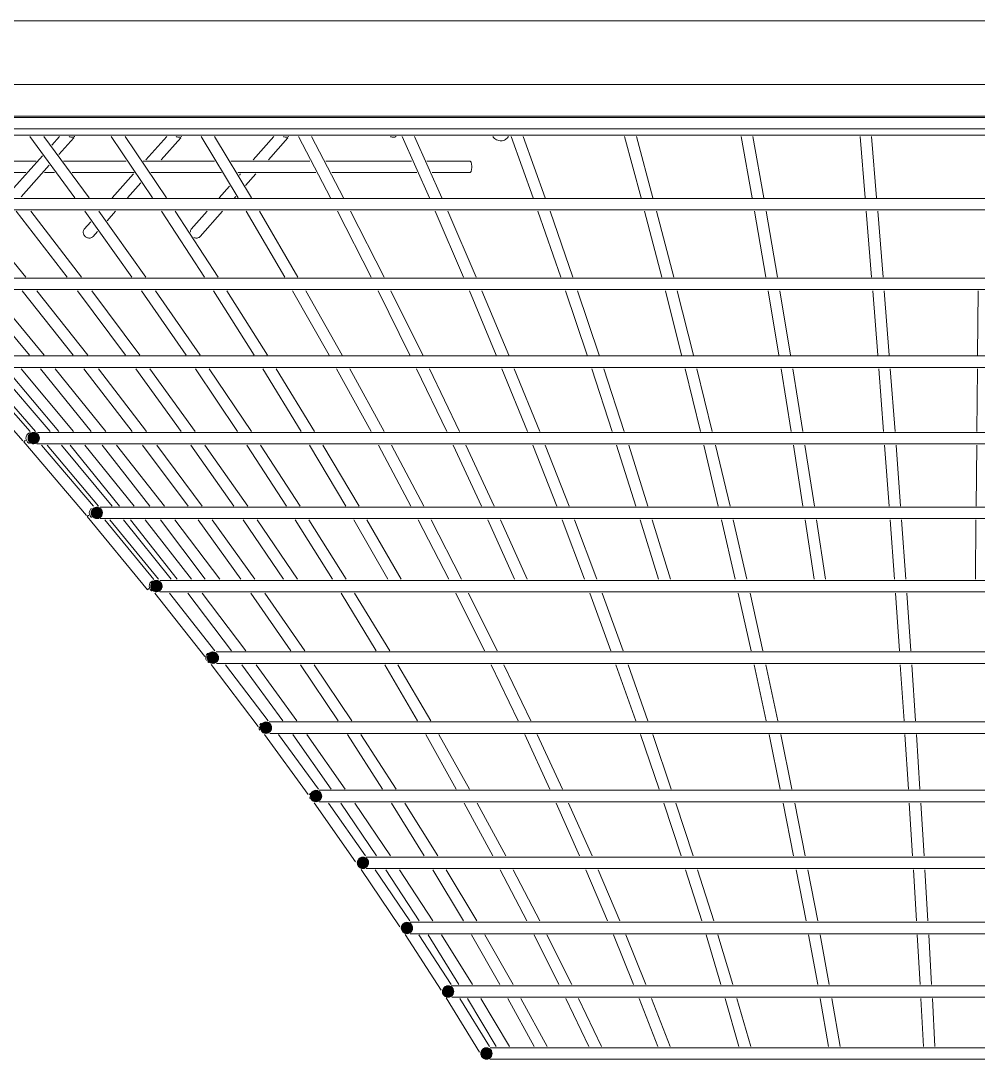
# Model space of a CAD drawing. Header units: millimetres. Extents: x 0 to 153524, y 0 to 59400.
# Drawn here: x 55354 to 56859, y 25667 to 27300 of the extents above; entities that cross this region are included whole.
import ezdxf

# ---------------------------------------------------------------- set-up
doc = ezdxf.new("R2010")
doc.units = ezdxf.units.MM
doc.layers.add('02_切断（家具）', color=8, linetype='Continuous', lineweight=18)
doc.layers.add('11_見えがかり（家具）', color=8, linetype='Continuous', lineweight=9)

msp = doc.modelspace()

# ---------------------------------------------------------------- hatches: boundary and pattern name
at = {"layer": '02_切断（家具）'}
for points in [[(55365.3, 26643.9), (55365.5, 26645.7), (55365.6, 26646.1), (55366.3, 26647.9), (55366.5, 26648.3), (55367.7, 26649.9), (55367.9, 26650.3), (55369.5, 26651.5), (55369.9, 26651.7), (55371.7, 26652.5), (55372.1, 26652.6), (55373.8, 26652.8), (55374.3, 26652.9), (55376, 26652.7), (55376.4, 26652.6), (55378.2, 26651.9), (55378.6, 26651.7), (55380.2, 26650.5), (55380.6, 26650.3), (55381.8, 26648.7), (55382, 26648.3), (55382.8, 26646.5), (55382.9, 26646.1), (55383.1, 26644.3), (55383.2, 26643.9), (55383, 26642.1), (55382.9, 26641.7), (55382.2, 26639.9), (55382, 26639.5), (55380.9, 26637.9), (55380.6, 26637.5), (55379, 26636.3), (55378.6, 26636), (55376.9, 26635.3), (55376.4, 26635.2), (55374.7, 26634.9), (55374.3, 26634.9), (55372.5, 26635.1), (55372.1, 26635.2), (55370.3, 26635.9), (55369.9, 26636), (55368.3, 26637.2), (55367.9, 26637.5), (55366.8, 26639.1), (55366.5, 26639.5), (55365.8, 26641.3), (55365.6, 26641.7), (55365.4, 26643.5)], [(55464.5, 26526.3), (55464.7, 26528.1), (55464.8, 26528.5), (55465.5, 26530.3), (55465.6, 26530.7), (55466.8, 26532.3), (55467.1, 26532.6), (55468.7, 26533.9), (55469.1, 26534.1), (55470.9, 26534.9), (55471.3, 26535), (55473, 26535.2), (55473.4, 26535.3), (55475.2, 26535.1), (55475.6, 26535), (55477.4, 26534.3), (55477.8, 26534.1), (55479.4, 26532.9), (55479.7, 26532.6), (55481, 26531), (55481.2, 26530.7), (55481.9, 26528.9), (55482.1, 26528.5), (55482.3, 26526.7), (55482.4, 26526.3), (55482.1, 26524.5), (55482.1, 26524.1), (55481.4, 26522.3), (55481.2, 26521.9), (55480, 26520.3), (55479.7, 26519.9), (55478.1, 26518.7), (55477.8, 26518.4), (55476, 26517.7), (55475.6, 26517.6), (55473.8, 26517.3), (55473.4, 26517.3), (55471.6, 26517.5), (55471.3, 26517.6), (55469.5, 26518.3), (55469.1, 26518.4), (55467.5, 26519.7), (55467.1, 26519.9), (55465.9, 26521.5), (55465.6, 26521.9), (55464.9, 26523.7), (55464.8, 26524.1), (55464.5, 26525.9)], [(55558.3, 26411.2), (55558.6, 26413), (55558.6, 26413.4), (55559.3, 26415.2), (55559.5, 26415.6), (55560.7, 26417.2), (55561, 26417.6), (55562.6, 26418.8), (55562.9, 26419), (55564.7, 26419.8), (55565.1, 26419.9), (55566.9, 26420.2), (55567.3, 26420.2), (55569.1, 26420), (55569.4, 26419.9), (55571.3, 26419.2), (55571.6, 26419), (55573.3, 26417.8), (55573.6, 26417.6), (55574.8, 26415.9), (55575.1, 26415.6), (55575.8, 26413.8), (55575.9, 26413.4), (55576.2, 26411.6), (55576.2, 26411.2), (55576, 26409.4), (55575.9, 26409), (55575.2, 26407.2), (55575.1, 26406.8), (55573.8, 26405.2), (55573.6, 26404.8), (55572, 26403.6), (55571.6, 26403.3), (55569.8, 26402.6), (55569.4, 26402.5), (55567.6, 26402.2), (55567.3, 26402.2), (55565.5, 26402.4), (55565.1, 26402.5), (55563.3, 26403.2), (55562.9, 26403.3), (55561.3, 26404.6), (55561, 26404.8), (55559.7, 26406.5), (55559.5, 26406.8), (55558.8, 26408.6), (55558.6, 26409), (55558.4, 26410.8)], [(55647, 26298.6), (55647.2, 26300.5), (55647.3, 26300.8), (55648, 26302.7), (55648.1, 26303), (55649.4, 26304.7), (55649.6, 26305), (55651.2, 26306.2), (55651.5, 26306.5), (55653.4, 26307.2), (55653.7, 26307.4), (55655.6, 26307.6), (55655.9, 26307.6), (55657.8, 26307.4), (55658.1, 26307.4), (55659.9, 26306.6), (55660.3, 26306.5), (55661.9, 26305.2), (55662.2, 26305), (55663.5, 26303.3), (55663.7, 26303), (55664.4, 26301.2), (55664.6, 26300.8), (55664.8, 26299), (55664.8, 26298.6), (55664.6, 26296.8), (55664.6, 26296.4), (55663.8, 26294.6), (55663.7, 26294.2), (55662.5, 26292.6), (55662.2, 26292.3), (55660.6, 26291), (55660.3, 26290.8), (55658.4, 26290), (55658.1, 26289.9), (55656.3, 26289.7), (55655.9, 26289.6), (55654.1, 26289.9), (55653.7, 26289.9), (55651.9, 26290.6), (55651.5, 26290.8), (55649.9, 26292), (55649.6, 26292.3), (55648.4, 26293.9), (55648.1, 26294.2), (55647.4, 26296.1), (55647.3, 26296.4), (55647, 26298.3)], [(55730.6, 26188.6), (55730.8, 26190.5), (55730.8, 26190.8), (55731.6, 26192.7), (55731.7, 26193), (55733, 26194.7), (55733.2, 26194.9), (55734.9, 26196.2), (55735.1, 26196.4), (55737, 26197.2), (55737.3, 26197.3), (55739.2, 26197.5), (55739.5, 26197.6), (55741.4, 26197.3), (55741.7, 26197.3), (55743.6, 26196.6), (55743.9, 26196.4), (55745.5, 26195.2), (55745.8, 26194.9), (55747.1, 26193.3), (55747.3, 26193), (55748, 26191.1), (55748.2, 26190.8), (55748.4, 26188.9), (55748.4, 26188.6), (55748.2, 26186.7), (55748.2, 26186.4), (55747.4, 26184.5), (55747.3, 26184.2), (55746, 26182.5), (55745.8, 26182.2), (55744.1, 26180.9), (55743.9, 26180.7), (55742, 26180), (55741.7, 26179.8), (55739.8, 26179.6), (55739.5, 26179.6), (55737.6, 26179.8), (55737.3, 26179.8), (55735.4, 26180.6), (55735.1, 26180.7), (55733.5, 26182), (55733.2, 26182.2), (55731.9, 26183.9), (55731.7, 26184.2), (55731, 26186.1), (55730.8, 26186.4), (55730.6, 26188.3)], [(55809.2, 26081.1), (55809.4, 26083), (55809.5, 26083.3), (55810.2, 26085.2), (55810.3, 26085.5), (55811.6, 26087.2), (55811.8, 26087.4), (55813.5, 26088.7), (55813.8, 26088.9), (55815.7, 26089.7), (55816, 26089.8), (55817.9, 26090.1), (55818.1, 26090.1), (55820, 26089.8), (55820.3, 26089.8), (55822.2, 26089), (55822.5, 26088.9), (55824.2, 26087.6), (55824.5, 26087.4), (55825.7, 26085.7), (55825.9, 26085.5), (55826.7, 26083.6), (55826.8, 26083.3), (55827, 26081.4), (55827.1, 26081.1), (55826.8, 26079.2), (55826.8, 26078.9), (55826, 26077), (55825.9, 26076.7), (55824.6, 26075), (55824.5, 26074.7), (55822.8, 26073.4), (55822.5, 26073.2), (55820.6, 26072.5), (55820.3, 26072.4), (55818.4, 26072.1), (55818.1, 26072.1), (55816.2, 26072.3), (55816, 26072.4), (55814.1, 26073.1), (55813.8, 26073.2), (55812.1, 26074.5), (55811.8, 26074.7), (55810.5, 26076.4), (55810.3, 26076.7), (55809.6, 26078.6), (55809.5, 26078.9), (55809.2, 26080.8)], [(55883, 25976.1), (55883.3, 25978.1), (55883.3, 25978.3), (55884.1, 25980.3), (55884.2, 25980.5), (55885.5, 25982.3), (55885.7, 25982.5), (55887.4, 25983.8), (55887.6, 25984), (55889.5, 25984.8), (55889.8, 25984.9), (55891.7, 25985.1), (55892, 25985.1), (55893.9, 25984.9), (55894.1, 25984.9), (55896.1, 25984.1), (55896.3, 25984), (55898.1, 25982.7), (55898.3, 25982.5), (55899.6, 25980.8), (55899.8, 25980.5), (55900.5, 25978.6), (55900.6, 25978.3), (55900.9, 25976.4), (55900.9, 25976.1), (55900.7, 25974.2), (55900.6, 25973.9), (55899.9, 25972), (55899.8, 25971.7), (55898.4, 25970), (55898.3, 25969.8), (55896.6, 25968.5), (55896.3, 25968.3), (55894.4, 25967.5), (55894.1, 25967.4), (55892.2, 25967.2), (55892, 25967.1), (55890, 25967.4), (55889.8, 25967.4), (55887.8, 25968.2), (55887.6, 25968.3), (55885.9, 25969.6), (55885.7, 25969.8), (55884.3, 25971.5), (55884.2, 25971.7), (55883.4, 25973.7), (55883.3, 25973.9), (55883.1, 25975.9)], [(55952.2, 25873.7), (55952.5, 25875.7), (55952.5, 25875.9), (55953.3, 25877.9), (55953.4, 25878.1), (55954.7, 25879.8), (55954.9, 25880), (55956.6, 25881.4), (55956.8, 25881.5), (55958.8, 25882.3), (55959, 25882.4), (55961, 25882.6), (55961.2, 25882.7), (55963.1, 25882.4), (55963.4, 25882.4), (55965.3, 25881.6), (55965.5, 25881.5), (55967.3, 25880.2), (55967.5, 25880), (55968.8, 25878.3), (55969, 25878.1), (55969.8, 25876.1), (55969.8, 25875.9), (55970.1, 25873.9), (55970.1, 25873.7), (55969.9, 25871.7), (55969.8, 25871.5), (55969, 25869.5), (55969, 25869.3), (55967.6, 25867.5), (55967.5, 25867.3), (55965.7, 25866), (55965.5, 25865.8), (55963.6, 25865), (55963.4, 25864.9), (55961.4, 25864.7), (55961.2, 25864.7), (55959.2, 25864.9), (55959, 25864.9), (55957, 25865.7), (55956.8, 25865.8), (55955.1, 25867.2), (55954.9, 25867.3), (55953.5, 25869.1), (55953.4, 25869.3), (55952.6, 25871.3), (55952.5, 25871.5), (55952.3, 25873.5)], [(56016.9, 25773.8), (56017.2, 25775.8), (56017.2, 25775.9), (56018, 25778), (56018.1, 25778.2), (56019.4, 25780), (56019.5, 25780.1), (56021.3, 25781.5), (56021.5, 25781.6), (56023.5, 25782.4), (56023.7, 25782.5), (56025.7, 25782.7), (56025.8, 25782.8), (56027.9, 25782.5), (56028, 25782.5), (56030, 25781.7), (56030.2, 25781.6), (56032, 25780.2), (56032.2, 25780.1), (56033.5, 25778.3), (56033.6, 25778.2), (56034.4, 25776.1), (56034.5, 25775.9), (56034.8, 25773.9), (56034.8, 25773.8), (56034.5, 25771.7), (56034.5, 25771.6), (56033.7, 25769.5), (56033.6, 25769.4), (56032.3, 25767.5), (56032.2, 25767.4), (56030.4, 25766), (56030.2, 25765.9), (56028.2, 25765.1), (56028, 25765), (56026, 25764.8), (56025.8, 25764.8), (56023.8, 25765), (56023.7, 25765), (56021.6, 25765.8), (56021.5, 25765.9), (56019.7, 25767.3), (56019.5, 25767.4), (56018.2, 25769.2), (56018.1, 25769.4), (56017.2, 25771.4), (56017.2, 25771.6), (56016.9, 25773.6)], [(56077.2, 25676.3), (56077.5, 25678.4), (56077.5, 25678.5), (56078.3, 25680.6), (56078.4, 25680.7), (56079.8, 25682.5), (56079.8, 25682.7), (56081.7, 25684.1), (56081.8, 25684.2), (56083.8, 25685), (56084, 25685), (56086, 25685.3), (56086.2, 25685.3), (56088.2, 25685), (56088.3, 25685), (56090.4, 25684.2), (56090.5, 25684.2), (56092.4, 25682.7), (56092.5, 25682.7), (56093.9, 25680.8), (56093.9, 25680.7), (56094.8, 25678.6), (56094.8, 25678.5), (56095.1, 25676.4), (56095.1, 25676.3), (56094.8, 25674.2), (56094.8, 25674.1), (56094, 25672), (56093.9, 25671.9), (56092.5, 25670), (56092.5, 25669.9), (56090.6, 25668.5), (56090.5, 25668.5), (56088.5, 25667.6), (56088.3, 25667.6), (56086.3, 25667.3), (56086.2, 25667.3), (56084.1, 25667.6), (56084, 25667.6), (56081.9, 25668.4), (56081.8, 25668.5), (56080, 25669.8), (56079.8, 25669.9), (56078.5, 25671.8), (56078.4, 25671.9), (56077.5, 25674), (56077.5, 25674.1), (56077.2, 25676.2)]]:
    msp.add_hatch(color=8, dxfattribs=at).paths.add_polyline_path(points)

# ---------------------------------------------------------------- linework, layer by layer
for points in [[(55365.3, 26643.9), (55365.5, 26645.7), (55365.6, 26646.1), (55366.3, 26647.9), (55366.5, 26648.3), (55367.7, 26649.9), (55367.9, 26650.3), (55369.5, 26651.5), (55369.9, 26651.7), (55371.7, 26652.5), (55372.1, 26652.6), (55373.8, 26652.8), (55374.3, 26652.9), (55376, 26652.7), (55376.4, 26652.6), (55378.2, 26651.9), (55378.6, 26651.7), (55380.2, 26650.5), (55380.6, 26650.3), (55381.8, 26648.7), (55382, 26648.3), (55382.8, 26646.5), (55382.9, 26646.1), (55383.1, 26644.3), (55383.2, 26643.9), (55383, 26642.1), (55382.9, 26641.7), (55382.2, 26639.9), (55382, 26639.5), (55380.9, 26637.9), (55380.6, 26637.5), (55379, 26636.3), (55378.6, 26636), (55376.9, 26635.3), (55376.4, 26635.2), (55374.7, 26634.9), (55374.3, 26634.9), (55372.5, 26635.1), (55372.1, 26635.2), (55370.3, 26635.9), (55369.9, 26636), (55368.3, 26637.2), (55367.9, 26637.5), (55366.8, 26639.1), (55366.5, 26639.5), (55365.8, 26641.3), (55365.6, 26641.7), (55365.4, 26643.5), (55365.3, 26643.9)], [(55464.5, 26526.3), (55464.7, 26528.1), (55464.8, 26528.5), (55465.5, 26530.3), (55465.6, 26530.7), (55466.8, 26532.3), (55467.1, 26532.6), (55468.7, 26533.9), (55469.1, 26534.1), (55470.9, 26534.9), (55471.3, 26535), (55473, 26535.2), (55473.4, 26535.3), (55475.2, 26535.1), (55475.6, 26535), (55477.4, 26534.3), (55477.8, 26534.1), (55479.4, 26532.9), (55479.7, 26532.6), (55481, 26531), (55481.2, 26530.7), (55481.9, 26528.9), (55482.1, 26528.5), (55482.3, 26526.7), (55482.4, 26526.3), (55482.1, 26524.5), (55482.1, 26524.1), (55481.4, 26522.3), (55481.2, 26521.9), (55480, 26520.3), (55479.7, 26519.9), (55478.1, 26518.7), (55477.8, 26518.4), (55476, 26517.7), (55475.6, 26517.6), (55473.8, 26517.3), (55473.4, 26517.3), (55471.6, 26517.5), (55471.3, 26517.6), (55469.5, 26518.3), (55469.1, 26518.4), (55467.5, 26519.7), (55467.1, 26519.9), (55465.9, 26521.5), (55465.6, 26521.9), (55464.9, 26523.7), (55464.8, 26524.1), (55464.5, 26525.9), (55464.5, 26526.3)], [(55558.3, 26411.2), (55558.6, 26413), (55558.6, 26413.4), (55559.3, 26415.2), (55559.5, 26415.6), (55560.7, 26417.2), (55561, 26417.6), (55562.6, 26418.8), (55562.9, 26419), (55564.7, 26419.8), (55565.1, 26419.9), (55566.9, 26420.2), (55567.3, 26420.2), (55569.1, 26420), (55569.4, 26419.9), (55571.3, 26419.2), (55571.6, 26419), (55573.3, 26417.8), (55573.6, 26417.6), (55574.8, 26415.9), (55575.1, 26415.6), (55575.8, 26413.8), (55575.9, 26413.4), (55576.2, 26411.6), (55576.2, 26411.2), (55576, 26409.4), (55575.9, 26409), (55575.2, 26407.2), (55575.1, 26406.8), (55573.8, 26405.2), (55573.6, 26404.8), (55572, 26403.6), (55571.6, 26403.3), (55569.8, 26402.6), (55569.4, 26402.5), (55567.6, 26402.2), (55567.3, 26402.2), (55565.5, 26402.4), (55565.1, 26402.5), (55563.3, 26403.2), (55562.9, 26403.3), (55561.3, 26404.6), (55561, 26404.8), (55559.7, 26406.5), (55559.5, 26406.8), (55558.8, 26408.6), (55558.6, 26409), (55558.4, 26410.8), (55558.3, 26411.2)], [(55647, 26298.6), (55647.2, 26300.5), (55647.3, 26300.8), (55648, 26302.7), (55648.1, 26303), (55649.4, 26304.7), (55649.6, 26305), (55651.2, 26306.2), (55651.5, 26306.5), (55653.4, 26307.2), (55653.7, 26307.4), (55655.6, 26307.6), (55655.9, 26307.6), (55657.8, 26307.4), (55658.1, 26307.4), (55659.9, 26306.6), (55660.3, 26306.5), (55661.9, 26305.2), (55662.2, 26305), (55663.5, 26303.3), (55663.7, 26303), (55664.4, 26301.2), (55664.6, 26300.8), (55664.8, 26299), (55664.8, 26298.6), (55664.6, 26296.8), (55664.6, 26296.4), (55663.8, 26294.6), (55663.7, 26294.2), (55662.5, 26292.6), (55662.2, 26292.3), (55660.6, 26291), (55660.3, 26290.8), (55658.4, 26290), (55658.1, 26289.9), (55656.3, 26289.7), (55655.9, 26289.6), (55654.1, 26289.9), (55653.7, 26289.9), (55651.9, 26290.6), (55651.5, 26290.8), (55649.9, 26292), (55649.6, 26292.3), (55648.4, 26293.9), (55648.1, 26294.2), (55647.4, 26296.1), (55647.3, 26296.4), (55647, 26298.3), (55647, 26298.6)], [(55730.6, 26188.6), (55730.8, 26190.5), (55730.8, 26190.8), (55731.6, 26192.7), (55731.7, 26193), (55733, 26194.7), (55733.2, 26194.9), (55734.9, 26196.2), (55735.1, 26196.4), (55737, 26197.2), (55737.3, 26197.3), (55739.2, 26197.5), (55739.5, 26197.6), (55741.4, 26197.3), (55741.7, 26197.3), (55743.6, 26196.6), (55743.9, 26196.4), (55745.5, 26195.2), (55745.8, 26194.9), (55747.1, 26193.3), (55747.3, 26193), (55748, 26191.1), (55748.2, 26190.8), (55748.4, 26188.9), (55748.4, 26188.6), (55748.2, 26186.7), (55748.2, 26186.4), (55747.4, 26184.5), (55747.3, 26184.2), (55746, 26182.5), (55745.8, 26182.2), (55744.1, 26180.9), (55743.9, 26180.7), (55742, 26180), (55741.7, 26179.8), (55739.8, 26179.6), (55739.5, 26179.6), (55737.6, 26179.8), (55737.3, 26179.8), (55735.4, 26180.6), (55735.1, 26180.7), (55733.5, 26182), (55733.2, 26182.2), (55731.9, 26183.9), (55731.7, 26184.2), (55731, 26186.1), (55730.8, 26186.4), (55730.6, 26188.3), (55730.6, 26188.6)], [(55809.2, 26081.1), (55809.4, 26083), (55809.5, 26083.3), (55810.2, 26085.2), (55810.3, 26085.5), (55811.6, 26087.2), (55811.8, 26087.4), (55813.5, 26088.7), (55813.8, 26088.9), (55815.7, 26089.7), (55816, 26089.8), (55817.9, 26090.1), (55818.1, 26090.1), (55820, 26089.8), (55820.3, 26089.8), (55822.2, 26089), (55822.5, 26088.9), (55824.2, 26087.6), (55824.5, 26087.4), (55825.7, 26085.7), (55825.9, 26085.5), (55826.7, 26083.6), (55826.8, 26083.3), (55827, 26081.4), (55827.1, 26081.1), (55826.8, 26079.2), (55826.8, 26078.9), (55826, 26077), (55825.9, 26076.7), (55824.6, 26075), (55824.5, 26074.7), (55822.8, 26073.4), (55822.5, 26073.2), (55820.6, 26072.5), (55820.3, 26072.4), (55818.4, 26072.1), (55818.1, 26072.1), (55816.2, 26072.3), (55816, 26072.4), (55814.1, 26073.1), (55813.8, 26073.2), (55812.1, 26074.5), (55811.8, 26074.7), (55810.5, 26076.4), (55810.3, 26076.7), (55809.6, 26078.6), (55809.5, 26078.9), (55809.2, 26080.8), (55809.2, 26081.1)], [(55883, 25976.1), (55883.3, 25978.1), (55883.3, 25978.3), (55884.1, 25980.3), (55884.2, 25980.5), (55885.5, 25982.3), (55885.7, 25982.5), (55887.4, 25983.8), (55887.6, 25984), (55889.5, 25984.8), (55889.8, 25984.9), (55891.7, 25985.1), (55892, 25985.1), (55893.9, 25984.9), (55894.1, 25984.9), (55896.1, 25984.1), (55896.3, 25984), (55898.1, 25982.7), (55898.3, 25982.5), (55899.6, 25980.8), (55899.8, 25980.5), (55900.5, 25978.6), (55900.6, 25978.3), (55900.9, 25976.4), (55900.9, 25976.1), (55900.7, 25974.2), (55900.6, 25973.9), (55899.9, 25972), (55899.8, 25971.7), (55898.4, 25970), (55898.3, 25969.8), (55896.6, 25968.5), (55896.3, 25968.3), (55894.4, 25967.5), (55894.1, 25967.4), (55892.2, 25967.2), (55892, 25967.1), (55890, 25967.4), (55889.8, 25967.4), (55887.8, 25968.2), (55887.6, 25968.3), (55885.9, 25969.6), (55885.7, 25969.8), (55884.3, 25971.5), (55884.2, 25971.7), (55883.4, 25973.7), (55883.3, 25973.9), (55883.1, 25975.9), (55883, 25976.1)], [(55952.2, 25873.7), (55952.5, 25875.7), (55952.5, 25875.9), (55953.3, 25877.9), (55953.4, 25878.1), (55954.7, 25879.8), (55954.9, 25880), (55956.6, 25881.4), (55956.8, 25881.5), (55958.8, 25882.3), (55959, 25882.4), (55961, 25882.6), (55961.2, 25882.7), (55963.1, 25882.4), (55963.4, 25882.4), (55965.3, 25881.6), (55965.5, 25881.5), (55967.3, 25880.2), (55967.5, 25880), (55968.8, 25878.3), (55969, 25878.1), (55969.8, 25876.1), (55969.8, 25875.9), (55970.1, 25873.9), (55970.1, 25873.7), (55969.9, 25871.7), (55969.8, 25871.5), (55969, 25869.5), (55969, 25869.3), (55967.6, 25867.5), (55967.5, 25867.3), (55965.7, 25866), (55965.5, 25865.8), (55963.6, 25865), (55963.4, 25864.9), (55961.4, 25864.7), (55961.2, 25864.7), (55959.2, 25864.9), (55959, 25864.9), (55957, 25865.7), (55956.8, 25865.8), (55955.1, 25867.2), (55954.9, 25867.3), (55953.5, 25869.1), (55953.4, 25869.3), (55952.6, 25871.3), (55952.5, 25871.5), (55952.3, 25873.5), (55952.2, 25873.7)], [(56016.9, 25773.8), (56017.2, 25775.8), (56017.2, 25775.9), (56018, 25778), (56018.1, 25778.2), (56019.4, 25780), (56019.5, 25780.1), (56021.3, 25781.5), (56021.5, 25781.6), (56023.5, 25782.4), (56023.7, 25782.5), (56025.7, 25782.7), (56025.8, 25782.8), (56027.9, 25782.5), (56028, 25782.5), (56030, 25781.7), (56030.2, 25781.6), (56032, 25780.2), (56032.2, 25780.1), (56033.5, 25778.3), (56033.6, 25778.2), (56034.4, 25776.1), (56034.5, 25775.9), (56034.8, 25773.9), (56034.8, 25773.8), (56034.5, 25771.7), (56034.5, 25771.6), (56033.7, 25769.5), (56033.6, 25769.4), (56032.3, 25767.5), (56032.2, 25767.4), (56030.4, 25766), (56030.2, 25765.9), (56028.2, 25765.1), (56028, 25765), (56026, 25764.8), (56025.8, 25764.8), (56023.8, 25765), (56023.7, 25765), (56021.6, 25765.8), (56021.5, 25765.9), (56019.7, 25767.3), (56019.5, 25767.4), (56018.2, 25769.2), (56018.1, 25769.4), (56017.2, 25771.4), (56017.2, 25771.6), (56016.9, 25773.6), (56016.9, 25773.8)], [(56077.2, 25676.3), (56077.5, 25678.4), (56077.5, 25678.5), (56078.3, 25680.6), (56078.4, 25680.7), (56079.8, 25682.5), (56079.8, 25682.7), (56081.7, 25684.1), (56081.8, 25684.2), (56083.8, 25685), (56084, 25685), (56086, 25685.3), (56086.2, 25685.3), (56088.2, 25685), (56088.3, 25685), (56090.4, 25684.2), (56090.5, 25684.2), (56092.4, 25682.7), (56092.5, 25682.7), (56093.9, 25680.8), (56093.9, 25680.7), (56094.8, 25678.6), (56094.8, 25678.5), (56095.1, 25676.4), (56095.1, 25676.3), (56094.8, 25674.2), (56094.8, 25674.1), (56094, 25672), (56093.9, 25671.9), (56092.5, 25670), (56092.5, 25669.9), (56090.6, 25668.5), (56090.5, 25668.5), (56088.5, 25667.6), (56088.3, 25667.6), (56086.3, 25667.3), (56086.2, 25667.3), (56084.1, 25667.6), (56084, 25667.6), (56081.9, 25668.4), (56081.8, 25668.5), (56080, 25669.8), (56079.8, 25669.9), (56078.5, 25671.8), (56078.4, 25671.9), (56077.5, 25674), (56077.5, 25674.1), (56077.2, 25676.2), (56077.2, 25676.3)]]:
    msp.add_lwpolyline(points, dxfattribs=at)
at = {"layer": '11_見えがかり（家具）'}
for points in [[(54752.6, 27300), (58946.7, 27300)], [(58946.7, 27200), (54752.6, 27200)], [(58908.5, 27150), (58871.7, 27150), (58799.4, 27150), (57713.4, 27150), (57461.2, 27150), (57189.4, 27150), (57183, 27150), (56408.2, 27150), (56148.8, 27150), (55898, 27150), (55667.2, 27150), (55037, 27150), (54899.1, 27150), (54837.3, 27150), (54786, 27150)], [(54928.1, 27147.9), (58766.5, 27147.9)], [(58909.5, 27120), (54786, 27120)], [(58767.4, 27129.9), (54927.2, 27129.9)], [(55439, 27021.6), (55368, 27118)], [(55390.3, 27118), (55461.4, 27021.6)], [(55402.8, 27104.4), (55414.9, 27118)], [(55437.1, 27115.8), (55413.7, 27089.6)], [(55438.7, 27118), (55438.6, 27117.9), (55437.7, 27117.4), (55436.7, 27117), (55435.6, 27116.8), (55434.6, 27116.8), (55433.5, 27116.8), (55432.5, 27117), (55431.5, 27117.3), (55430.4, 27117.7), (55429.9, 27118)], [(55561.2, 27021.6), (55496.3, 27118)], [(55518, 27118), (55582.9, 27021.6)], [(55550.7, 27081.4), (55583.4, 27118)], [(55605.5, 27115.8), (55574.8, 27081.4)], [(55607.2, 27118), (55607.1, 27117.9), (55606.1, 27117.4), (55605.1, 27117), (55604.1, 27116.8), (55603, 27116.8), (55602, 27116.8), (55601, 27117), (55599.9, 27117.3), (55598.8, 27117.7), (55598.3, 27118)], [(55695.7, 27021.6), (55637.7, 27118)], [(55658.7, 27118), (55716.7, 27021.6)], [(55719.2, 27081.4), (55751.8, 27118)], [(55773.9, 27115.8), (55743.3, 27081.4)], [(55775.6, 27118), (55775.5, 27117.9), (55774.5, 27117.4), (55773.5, 27117), (55772.5, 27116.8), (55771.4, 27116.8), (55770.4, 27116.8), (55769.4, 27117), (55768.3, 27117.3), (55767.3, 27117.7), (55766.8, 27118)], [(55841.2, 27021.6), (55790.6, 27118)], [(55810.9, 27118), (55861.6, 27021.6)], [(55944, 27118), (55943.9, 27117.9), (55943, 27117.4), (55942, 27117), (55940.9, 27116.8), (55939.9, 27116.8), (55938.9, 27116.8), (55937.8, 27117), (55936.8, 27117.3), (55935.7, 27117.7), (55935.2, 27118)], [(55996.4, 27021.6), (55953.6, 27118)], [(55973.2, 27118), (56016.1, 27021.6)], [(56120.6, 27118), (56118.6, 27115.5), (56117.4, 27114.3), (56115.9, 27113.2), (56114.4, 27112.3), (56112.7, 27111.7), (56110.9, 27111.4), (56109.2, 27111.3), (56107.5, 27111.3), (56105.8, 27111.6), (56104, 27112.1), (56102.2, 27112.9), (56100.5, 27113.8), (56098.8, 27115), (56097.3, 27116.4), (56096, 27118), (56096, 27118)], [(56159.6, 27021.6), (56125, 27118)], [(56144.1, 27118), (56178.7, 27021.6)], [(56329.3, 27021.6), (56303.4, 27118)], [(56322, 27118), (56347.9, 27021.6)], [(56503.9, 27021.6), (56486.8, 27118)], [(56505.1, 27118), (56522.1, 27021.6)], [(56681.6, 27021.6), (56673.6, 27118)], [(56691.6, 27118), (56699.7, 27021.6)], [(55343.2, 27037.5), (55387.9, 27087.6)], [(55309.9, 27079.4), (55377.9, 27079.4)], [(55398.8, 27072.8), (55354.5, 27023.2)], [(55421.3, 27079.4), (55519.9, 27079.4)], [(55546.4, 27079.4), (55658.6, 27079.4)], [(55684.3, 27079.4), (55808.6, 27079.4)], [(55833.5, 27079.4), (55968.5, 27079.4)], [(55992.6, 27079.4), (56059.9, 27079.4), (56060.3, 27079.3), (56060.7, 27079.1), (56061.1, 27078.7), (56061.5, 27078.2), (56061.9, 27077.5), (56062.2, 27076.7), (56062.5, 27075.8), (56062.7, 27074.8), (56062.9, 27073.7), (56063, 27072.6), (56063.1, 27071.5), (56063.1, 27070.4), (56063.1, 27069.3), (56063, 27068.2), (56062.9, 27067.1), (56062.7, 27066), (56062.5, 27064.9), (56062.2, 27064), (56061.9, 27063.2), (56061.5, 27062.5), (56061.1, 27062), (56060.7, 27061.6), (56060.3, 27061.4), (56059.9, 27061.4), (56000.6, 27061.4)], [(55361.8, 27061.4), (55324.2, 27061.4)], [(55407.2, 27061.4), (55391.3, 27061.4)], [(55532, 27061.4), (55434.5, 27061.4)], [(55497.5, 27021.6), (55531.1, 27059.4)], [(55669.4, 27061.4), (55558.5, 27061.4)], [(55818.1, 27061.4), (55695.1, 27061.4)], [(55697.6, 27057.2), (55699.6, 27059.4)], [(55723.7, 27059.4), (55707.3, 27041)], [(55976.5, 27061.4), (55842.9, 27061.4)], [(55542.8, 27045.4), (55521.6, 27021.6)], [(55665.9, 27021.6), (55682.3, 27040)], [(55692, 27023.8), (55690, 27021.6)], [(55048.8, 27020.5), (58645.7, 27020.5)], [(58645.7, 27002.5), (55049.7, 27002.5)], [(55277.1, 27000.5), (55362, 26896.8)], [(55426.9, 26896.8), (55346.9, 27000.5)], [(55369.6, 27000.5), (55449.6, 26896.8)], [(55528.6, 26896.8), (55454.4, 27000.5)], [(55476.6, 27000.5), (55550.7, 26896.8)], [(55502.7, 27000.5), (55489.6, 26985.7)], [(55643, 26896.8), (55575.3, 27000.5)], [(55596.8, 27000.5), (55664.5, 26896.8)], [(55620.5, 26967.7), (55620.6, 26968.5), (55620.7, 26969.5), (55621, 26970.5), (55621.5, 26971.5), (55622.1, 26972.4), (55647.1, 27000.5)], [(55671.2, 27000.5), (55636, 26961), (55635.3, 26960.2), (55634.4, 26959.5), (55633.5, 26959), (55632.4, 26958.6), (55631.4, 26958.4), (55630.4, 26958.3), (55629.3, 26958.3), (55628.3, 26958.5), (55627.3, 26958.8), (55626.2, 26959.2), (55626, 26959.3)], [(55768.9, 26896.8), (55708.3, 27000.5)], [(55729.2, 27000.5), (55789.8, 26896.8)], [(55905.1, 26896.8), (55852.2, 27000.5)], [(55872.4, 27000.5), (55925.3, 26896.8)], [(56050.3, 26896.8), (56005.7, 27000.5)], [(56025.2, 27000.5), (56069.9, 26896.8)], [(56203.1, 26896.8), (56167.1, 27000.5)], [(56186.1, 27000.5), (56222.2, 26896.8)], [(56362, 26896.8), (56334.9, 27000.5)], [(56353.5, 27000.5), (56380.6, 26896.8)], [(56525.4, 26896.8), (56507.6, 27000.5)], [(56525.8, 27000.5), (56543.7, 26896.8)], [(56691.8, 26896.8), (56683.4, 27000.5)], [(56701.4, 27000.5), (56709.9, 26896.8)], [(55452.4, 26965.5), (55452.2, 26966.5), (55452.1, 26967.5), (55452.1, 26968.5), (55452.3, 26969.5), (55452.6, 26970.5), (55453, 26971.5), (55453.6, 26972.4), (55463.9, 26983.8)], [(55474.6, 26968.9), (55467.6, 26961), (55466.8, 26960.2), (55466, 26959.5), (55465, 26959), (55464, 26958.6), (55463, 26958.4), (55461.9, 26958.3), (55460.9, 26958.3), (55459.9, 26958.5), (55458.8, 26958.8), (55457.8, 26959.2), (55456.7, 26959.8), (55455.7, 26960.5), (55454.8, 26961.4), (55454, 26962.3), (55453.3, 26963.3), (55452.8, 26964.4), (55452.4, 26965.5)], [(55165.5, 26895.5), (58529.2, 26895.5)], [(58529.9, 26877.5), (55164.6, 26877.5)], [(55367.4, 26774.4), (55283.2, 26875.5)], [(55306.6, 26875.5), (55390.8, 26774.4)], [(55436.3, 26774.4), (55356, 26875.5)], [(55379, 26875.5), (55459.3, 26774.4)], [(55518.7, 26774.4), (55443.1, 26875.5)], [(55465.6, 26875.5), (55541.2, 26774.4)], [(55613.9, 26774.4), (55543.7, 26875.5)], [(55565.6, 26875.5), (55635.8, 26774.4)], [(55720.8, 26774.4), (55656.8, 26875.5)], [(55678.1, 26875.5), (55742.1, 26774.4)], [(55838.6, 26774.4), (55781.2, 26875.5)], [(55801.9, 26875.5), (55859.3, 26774.4)], [(55965.9, 26774.4), (55915.9, 26875.5)], [(55936, 26875.5), (55986, 26774.4)], [(56101.7, 26774.4), (56059.4, 26875.5)], [(56078.9, 26875.5), (56121.2, 26774.4)], [(56244.6, 26774.4), (56210.5, 26875.5)], [(56229.4, 26875.5), (56263.6, 26774.4)], [(56393.1, 26774.4), (56367.5, 26875.5)], [(56386.1, 26875.5), (56411.7, 26774.4)], [(56545.9, 26774.4), (56529, 26875.5)], [(56547.3, 26875.5), (56564.1, 26774.4)], [(56701.5, 26774.4), (56693.5, 26875.5)], [(56711.6, 26875.5), (56719.5, 26774.4)], [(56858.3, 26774.4), (56859.4, 26875.5)], [(55275.4, 26773), (58419.7, 26773)], [(55357.3, 26639.6), (55253.3, 26758)], [(58419.5, 26755), (55274.8, 26755)], [(55281.7, 26753), (55368.5, 26654)], [(55291, 26753), (55377, 26654.4)], [(55315.4, 26753), (55400, 26654.4)], [(55413.6, 26654.4), (55331.1, 26753)], [(55354.6, 26753), (55437, 26654.4)], [(55464.7, 26654.4), (55385.1, 26753)], [(55408.2, 26753), (55487.8, 26654.4)], [(55529, 26654.4), (55453.2, 26753)], [(55475.9, 26753), (55551.7, 26654.4)], [(55606, 26654.4), (55534.6, 26753)], [(55556.8, 26753), (55628.2, 26654.4)], [(55694.8, 26654.4), (55628.6, 26753)], [(55650.3, 26753), (55716.5, 26654.4)], [(55794.7, 26654.4), (55734.3, 26753)], [(55755.4, 26753), (55815.9, 26654.4)], [(55904.7, 26654.4), (55850.6, 26753)], [(55871.1, 26753), (55925.2, 26654.4)], [(56023.7, 26654.4), (55976.4, 26753)], [(55996.4, 26753), (56043.6, 26654.4)], [(56150.5, 26654.4), (56110.6, 26753)], [(56130, 26753), (56169.9, 26654.4)], [(56283.9, 26654.4), (56251.7, 26753)], [(56270.6, 26753), (56302.9, 26654.4)], [(56422.7, 26654.4), (56398.5, 26753)], [(56417, 26753), (56441.2, 26654.4)], [(56565.4, 26654.4), (56549.4, 26753)], [(56567.7, 26753), (56583.6, 26654.4)], [(56710.7, 26654.4), (56703.1, 26753)], [(56721.2, 26753), (56728.7, 26654.4)], [(56857.2, 26654.4), (56858.1, 26753)], [(55362.1, 26643.9), (55362.3, 26646.1), (55363.2, 26648.3), (55364.7, 26650.3), (55366.6, 26651.7), (55368.8, 26652.6)], [(55380, 26652.9), (58315.2, 26652.9)], [(55358.6, 26638.1), (55358.7, 26638.2), (55358.9, 26638.4), (55359.3, 26638.6), (55359.7, 26639), (55360.3, 26639.5), (55360.9, 26640.1), (55361.1, 26640.2)], [(55457.2, 26522.1), (55358.6, 26638.1)], [(55367.7, 26635.6), (55366.6, 26636), (55364.7, 26637.5), (55363.2, 26639.5), (55362.3, 26641.7), (55362.1, 26643.9)], [(58314.3, 26634.9), (55379.4, 26634.9)], [(55386.6, 26632.9), (55468.5, 26536.6)], [(55395.3, 26632.9), (55476.3, 26537)], [(55418, 26632.9), (55497.8, 26537)], [(55509.2, 26537), (55431.5, 26632.9)], [(55454.6, 26632.9), (55532.4, 26537)], [(55556.9, 26537), (55481.9, 26632.9)], [(55504.7, 26632.9), (55579.7, 26537)], [(55616.9, 26537), (55545.4, 26632.9)], [(55567.9, 26632.9), (55639.3, 26537)], [(55688.7, 26537), (55621.4, 26632.9)], [(55643.4, 26632.9), (55710.7, 26537)], [(55771.6, 26537), (55709.2, 26632.9)], [(55730.7, 26632.9), (55793.1, 26537)], [(55864.8, 26537), (55807.8, 26632.9)], [(55828.8, 26632.9), (55885.8, 26537)], [(55967.4, 26537), (55916.4, 26632.9)], [(55936.8, 26632.9), (55987.8, 26537)], [(56078.5, 26537), (56033.9, 26632.9)], [(56053.7, 26632.9), (56098.3, 26537)], [(56196.8, 26537), (56159.1, 26632.9)], [(56178.4, 26632.9), (56216.1, 26537)], [(56321.2, 26537), (56290.9, 26632.9)], [(56309.8, 26632.9), (56340.1, 26537)], [(56450.7, 26537), (56427.9, 26632.9)], [(56446.4, 26632.9), (56469.2, 26537)], [(56583.8, 26537), (56568.8, 26632.9)], [(56587, 26632.9), (56602, 26537)], [(56719.4, 26537), (56712.3, 26632.9)], [(56730.3, 26632.9), (56737.4, 26537)], [(56856.1, 26537), (56857, 26632.9)], [(55465.3, 26519.1), (55464.2, 26519.9), (55462.8, 26521.9), (55461.9, 26524.1), (55461.6, 26526.3), (55461.9, 26528.5), (55462.8, 26530.7), (55464.2, 26532.6), (55465.3, 26533.4)], [(55478.6, 26535.3), (58228.8, 26535.3), (58231, 26535), (58233.2, 26534.1), (58235.2, 26532.6), (58236.6, 26530.7), (58237.5, 26528.5), (58237.8, 26526.3), (58237.5, 26524.1), (58236.6, 26521.9), (58235.2, 26519.9), (58233.2, 26518.4), (58231, 26517.6), (58228.8, 26517.3), (55478.6, 26517.3)], [(55458.5, 26520.6), (55458.6, 26520.7), (55458.8, 26520.9), (55459.1, 26521.1), (55459.6, 26521.5), (55460.1, 26522), (55460.7, 26522.4)], [(55555.3, 26407.3), (55554.8, 26406.9), (55554.2, 26406.4), (55553.7, 26406), (55553.4, 26405.7), (55553.1, 26405.6), (55553, 26405.5), (55458.5, 26520.6)], [(55486.1, 26515.3), (55563, 26421.6)], [(55494.2, 26515.3), (55570.3, 26422)], [(55515.4, 26515.3), (55590.4, 26422)], [(55599.7, 26422), (55526.6, 26515.3)], [(55549.5, 26515.3), (55622.6, 26422)], [(55644.1, 26422), (55573.7, 26515.3)], [(55596.2, 26515.3), (55666.7, 26422)], [(55700.1, 26422), (55632.9, 26515.3)], [(55655.1, 26515.3), (55722.2, 26422)], [(55767, 26422), (55703.8, 26515.3)], [(55725.5, 26515.3), (55788.8, 26422)], [(55844.3, 26422), (55785.6, 26515.3)], [(55806.9, 26515.3), (55865.6, 26422)], [(55931.2, 26422), (55877.6, 26515.3)], [(55898.3, 26515.3), (55951.9, 26422)], [(56026.8, 26422), (55978.9, 26515.3)], [(55999.1, 26515.3), (56047, 26422)], [(56130.3, 26422), (56088.4, 26515.3)], [(56108.1, 26515.3), (56150, 26422)], [(56240.5, 26422), (56205.2, 26515.3)], [(56224.4, 26515.3), (56259.8, 26422)], [(56356.6, 26422), (56328, 26515.3)], [(56346.8, 26515.3), (56375.4, 26422)], [(56477.2, 26422), (56455.8, 26515.3)], [(56474.2, 26515.3), (56495.7, 26422)], [(56601.3, 26422), (56587.2, 26515.3)], [(56605.4, 26515.3), (56619.5, 26422)], [(56727.6, 26422), (56721, 26515.3)], [(56739, 26515.3), (56745.7, 26422)], [(56855, 26422), (56855.9, 26515.3)], [(55555.8, 26411.2), (55556.1, 26413.4), (55557, 26415.6), (55558.4, 26417.6), (55560.4, 26419), (55561, 26419.3)], [(55573.3, 26420.2), (58122.2, 26420.2)], [(55560.7, 26403.2), (55560.4, 26403.3), (55558.4, 26404.8), (55557, 26406.8), (55556.1, 26409), (55555.8, 26411.2)], [(58121.3, 26402.2), (55572.4, 26402.2)], [(55643.4, 26300.5), (55564.8, 26400.2)], [(55587.7, 26400.2), (55659.1, 26309.6)], [(55685.2, 26309.6), (55616.7, 26400.2)], [(55639.2, 26400.2), (55707.8, 26309.6)], [(55778.7, 26309.6), (55715.7, 26400.2)], [(55737.6, 26400.2), (55800.6, 26309.6)], [(55913, 26309.6), (55857.9, 26400.2)], [(55878.9, 26400.2), (55934, 26309.6)], [(56082.9, 26309.6), (56037.9, 26400.2)], [(56058, 26400.2), (56103, 26309.6)], [(56281.9, 26309.6), (56248.7, 26400.2)], [(56267.9, 26400.2), (56301.1, 26309.6)], [(56502.3, 26309.6), (56482.1, 26400.2)], [(56500.6, 26400.2), (56520.7, 26309.6)], [(56735.4, 26309.6), (56729.2, 26400.2)], [(56747.2, 26400.2), (56753.5, 26309.6)], [(55646.1, 26294), (55645.9, 26294.2), (55645.1, 26296.4), (55644.8, 26298.6), (55645.1, 26300.8), (55645.9, 26303), (55647.4, 26305), (55648.6, 26305.9)], [(55661, 26307.6), (58033.4, 26307.6)], [(55649.4, 26290.8), (55647.7, 26292.1)], [(55649.5, 26290.7), (55649.4, 26290.8)], [(55727.3, 26190.5), (55653.4, 26287.7)], [(58033.4, 26289.6), (55661.9, 26289.6)], [(55676, 26287.6), (55743, 26199.6)], [(55766, 26199.6), (55701.7, 26287.6)], [(55724, 26287.6), (55788.2, 26199.6)], [(55852.9, 26199.6), (55793.8, 26287.6)], [(55815.5, 26287.6), (55874.6, 26199.6)], [(55977.8, 26199.5), (55926.2, 26287.6)], [(55947, 26287.6), (55998.7, 26199.5)], [(56135.9, 26199.5), (56093.7, 26287.6)], [(56113.6, 26287.6), (56155.8, 26199.5)], [(56321, 26199.5), (56289.8, 26287.6)], [(56308.9, 26287.6), (56340.1, 26199.5)], [(56525.9, 26199.5), (56507.1, 26287.6)], [(56525.4, 26287.6), (56544.3, 26199.5)], [(56742.8, 26199.5), (56736.9, 26287.6)], [(56755, 26287.6), (56760.8, 26199.5)], [(55728.7, 26188.6), (55728.9, 26190.2)], [(55729.6, 26184.8), (55729, 26186.4), (55728.7, 26188.6)], [(55729.7, 26192.6), (55729.9, 26193), (55731.3, 26194.9), (55731.7, 26195.2)], [(55744.6, 26197.6), (57949, 26197.6)], [(55805.9, 26083.5), (55736.9, 26177.7)], [(57949.9, 26179.6), (55745.5, 26179.6)], [(55759.3, 26177.6), (55821.9, 26092.1)], [(55842, 26092.1), (55781.9, 26177.6)], [(55803.9, 26177.6), (55864, 26092.1)], [(55922.8, 26092.1), (55867.5, 26177.6)], [(55888.9, 26177.6), (55944.2, 26092.1)], [(56038.8, 26092.1), (55990.6, 26177.6)], [(56011.2, 26177.6), (56059.5, 26092.1)], [(56185.7, 26092.1), (56146.3, 26177.6)], [(56166.1, 26177.6), (56205.5, 26092.1)], [(56357.7, 26092.1), (56328.6, 26177.6)], [(56347.6, 26177.6), (56376.7, 26092.1)], [(56548.2, 26092.1), (56530.6, 26177.6)], [(56548.9, 26177.6), (56566.5, 26092.1)], [(56749.7, 26092.1), (56744.2, 26177.6)], [(56762.3, 26177.6), (56767.8, 26092.1)], [(55807.9, 26083.2), (55807.9, 26083.3), (55808.8, 26085.5), (55808.9, 26085.7)], [(55808.9, 26076.5), (55808.8, 26076.7), (55807.9, 26078.9), (55807.9, 26079)], [(55823.3, 26090.1), (57870.4, 26090.1)], [(55880.5, 25977.9), (55815.4, 26070.4)], [(57871.9, 26072.1), (55823.3, 26072.1)], [(55837.6, 26070.1), (55896, 25987.1)], [(55913.4, 25987.1), (55857.3, 26070.1)], [(55879, 26070.1), (55935.1, 25987.1)], [(55988.4, 25987.1), (55936.8, 26070.1)], [(55958, 26070.1), (56009.5, 25987.1)], [(56096.1, 25987.1), (56051.1, 26070.1)], [(56071.6, 26070.1), (56116.6, 25987.1)], [(56232.5, 25987.1), (56195.7, 26070.1)], [(56215.4, 26070.1), (56252.2, 25987.1)], [(56392.2, 25987.1), (56365.1, 26070.1)], [(56384, 26070.1), (56411.2, 25987.1)], [(56569.1, 25987.1), (56552.7, 26070.1)], [(56571, 26070.1), (56587.4, 25987.1)], [(56756.2, 25987.1), (56751.1, 26070.1)], [(56769.1, 26070.1), (56774.3, 25987.1)], [(55897.2, 25985.1), (57797.5, 25985.1)], [(55949.9, 25875.7), (55889, 25965.7)], [(57797.2, 25967.1), (55897.2, 25967.1)], [(55911.1, 25965.1), (55965.5, 25884.7)], [(55980.3, 25884.7), (55928.1, 25965.1)], [(55949.5, 25965.1), (56001.7, 25884.7)], [(56049.9, 25884.7), (56001.9, 25965.1)], [(56022.8, 25965.1), (56070.8, 25884.7)], [(56149.9, 25884.7), (56107.9, 25965.1)], [(56128.2, 25965.1), (56170.2, 25884.7)], [(56276.4, 25884.7), (56242.2, 25965.1)], [(56261.7, 25965.1), (56296, 25884.7)], [(56424.6, 25884.7), (56399.3, 25965.1)], [(56418.2, 25965.1), (56443.5, 25884.7)], [(56588.7, 25884.7), (56573.4, 25965.1)], [(56591.7, 25965.1), (56607, 25884.7)], [(56762.3, 25884.7), (56757.6, 25965.1)], [(56775.6, 25965.1), (56780.3, 25884.7)], [(55966.4, 25882.7), (57728.5, 25882.7)], [(56014.8, 25775.8), (55958.1, 25863.4)], [(57727.4, 25864.7), (55966.4, 25864.7)], [(55980, 25862.7), (56030.5, 25784.8)], [(56042.9, 25784.8), (55994.4, 25862.7)], [(56015.6, 25862.7), (56064.1, 25784.8)], [(56107.4, 25784.8), (56062.9, 25862.7)], [(56083.6, 25862.7), (56128.1, 25784.8)], [(56200.1, 25784.8), (56161.2, 25862.7)], [(56181.3, 25862.7), (56220.3, 25784.8)], [(56317.5, 25784.8), (56285.7, 25862.7)], [(56305.1, 25862.7), (56336.9, 25784.8)], [(56454.9, 25784.8), (56431.4, 25862.7)], [(56450.2, 25862.7), (56473.7, 25784.8)], [(56607, 25784.8), (56592.8, 25862.7)], [(56611.1, 25862.7), (56625.3, 25784.8)], [(56768, 25784.8), (56763.6, 25862.7)], [(56781.6, 25862.7), (56786, 25784.8)], [(56030.9, 25782.8), (57663.5, 25782.8)], [(57663.5, 25764.8), (56031.8, 25764.8)], [(56075.4, 25678.4), (56022.6, 25763.6)], [(56044.3, 25762.8), (56091.1, 25687.3)], [(56101.3, 25687.3), (56056.4, 25762.8)], [(56077.3, 25762.8), (56122.2, 25687.3)], [(56161.1, 25687.3), (56119.8, 25762.8)], [(56140.3, 25762.8), (56181.6, 25687.3)], [(56247, 25687.3), (56211, 25762.8)], [(56230.9, 25762.8), (56267, 25687.3)], [(56355.8, 25687.3), (56326.3, 25762.8)], [(56345.6, 25762.8), (56375.1, 25687.3)], [(56483.1, 25687.3), (56461.4, 25762.8)], [(56480.1, 25762.8), (56501.8, 25687.3)], [(56624.1, 25687.3), (56611, 25762.8)], [(56629.2, 25762.8), (56642.4, 25687.3)], [(56773.3, 25687.3), (56769.2, 25762.8)], [(56787.3, 25762.8), (56791.4, 25687.3)], [(56092.1, 25685.3), (57602.3, 25685.3)], [(57603.3, 25667.3), (56091.3, 25667.3)]]:
    msp.add_lwpolyline(points, dxfattribs=at)

doc.saveas('drawing.dxf')
